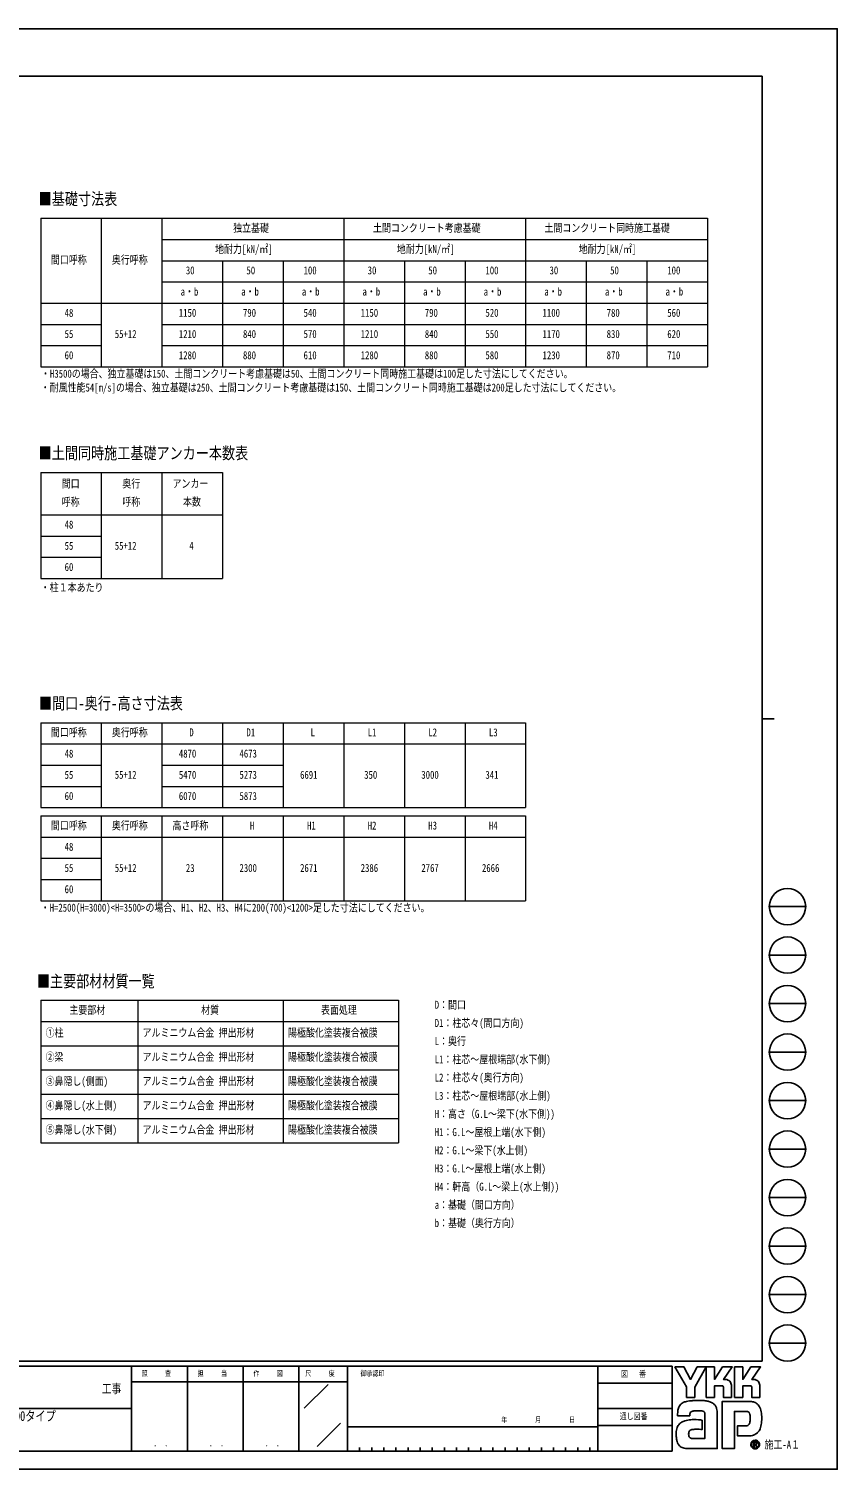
# Model space of a CAD drawing. Units: millimetres, scale not verified. Extents: x -16820 to 16820, y -11880 to 11880.
# Drawn here: x 3484 to 16820, y -11880 to 11880 of the extents above; entities that cross this region are included whole.
import ezdxf
from ezdxf.enums import TextEntityAlignment as Align

# ---------------------------------------------------------------- set-up
doc = ezdxf.new("R2010")
doc.units = ezdxf.units.MM
doc.header["$LTSCALE"] = 50
doc.layers.add('0-1_TABLE1', color=7, linetype='Continuous', lineweight=18)
doc.layers.add('0-2_USER1', color=3, linetype='Continuous')
doc.layers.add('0-7_YKK_ZWAK', color=7, linetype='Continuous')
doc.styles.add('ＭＳ ゴシック', font='')
doc.styles.get('ＭＳ ゴシック').set_extended_font_data('MS Gothic')

msp = doc.modelspace()

# ---------------------------------------------------------------- linework, layer by layer
at = {"layer": '0-1_TABLE1'}
for p, q in [((3680.08, 8755), (14680.08, 8755)), ((3680.08, 8755), (3680.08, 6305)), ((4680.08, 8755), (4680.08, 6305)), ((5680.08, 8755), (5680.08, 6305)), ((8680.08, 8755), (8680.08, 6305)), ((11680.08, 8755), (11680.08, 6305)), ((5680.08, 8405), (14680.08, 8405)), ((5680.08, 8055), (14680.08, 8055)), ((6680.08, 8055), (6680.08, 6305)), ((7680.08, 8055), (7680.08, 6305)), ((9680.08, 8055), (9680.08, 6305)), ((10680.08, 8055), (10680.08, 6305)), ((12680.08, 8055), (12680.08, 6305)), ((13680.08, 8055), (13680.08, 6305)), ((5680.08, 7705), (14680.08, 7705)), ((3680.08, 7355), (14680.08, 7355)), ((3680.08, 7005), (4680.08, 7005)), ((5680.08, 7005), (14680.08, 7005)), ((3680.08, 6655), (4680.08, 6655)), ((5680.08, 6655), (14680.08, 6655)), ((3680.08, 4562), (6680.08, 4562)), ((3680.08, 4562), (3680.08, 2812)), ((4680.08, 4562), (4680.08, 2812)), ((5680.08, 4562), (5680.08, 2812)), ((6680.08, 4562), (6680.08, 2812)), ((3680.08, 3862), (6680.08, 3862)), ((3680.08, 3512), (4680.08, 3512)), ((3680.08, 3162), (4680.08, 3162)), ((3680.08, 434), (11680.08, 434)), ((3680.08, 434), (3680.08, -966)), ((4680.08, 434), (4680.08, -966)), ((5680.08, 434), (5680.08, -966)), ((6680.08, 434), (6680.08, -966)), ((7680.08, 434), (7680.08, -966)), ((8680.08, 434), (8680.08, -966)), ((9680.08, 434), (9680.08, -966)), ((10680.08, 434), (10680.08, -966)), ((11680.08, 434), (11680.08, -966)), ((3680.08, 84), (11680.08, 84)), ((3680.08, -266), (4680.08, -266)), ((5680.08, -266), (7680.08, -266)), ((3680.08, -616), (4680.08, -616)), ((5680.08, -616), (7680.08, -616)), ((3680.08, -966), (11680.08, -966)), ((3680.08, -1103), (11680.08, -1103)), ((3680.08, -1103), (3680.08, -2503)), ((4680.08, -1103), (4680.08, -2503)), ((5680.08, -1103), (5680.08, -2503)), ((6680.08, -1103), (6680.08, -2503)), ((7680.08, -1103), (7680.08, -2503)), ((8680.08, -1103), (8680.08, -2503)), ((9680.08, -1103), (9680.08, -2503)), ((10680.08, -1103), (10680.08, -2503)), ((11680.08, -1103), (11680.08, -2503)), ((3680.08, -1453), (11680.08, -1453)), ((3680.08, -1803), (4680.08, -1803)), ((3680.08, -2153), (4680.08, -2153)), ((3680.08, -2503), (11680.08, -2503)), ((3680.08, -4145), (9580.08, -4145)), ((3680.08, -4145), (3680.08, -6495)), ((5280.08, -4145), (5280.08, -6495)), ((7680.08, -4145), (7680.08, -6495)), ((9580.08, -4145), (9580.08, -6495)), ((3680.08, -4495), (9580.08, -4495)), ((3680.08, -4895), (9580.08, -4895)), ((3680.08, -5295), (9580.08, -5295)), ((3680.08, -5695), (9580.08, -5695)), ((3680.08, -6095), (9580.08, -6095)), ((3680.08, -6495), (9580.08, -6495))]:
    msp.add_line(p, q, dxfattribs=at)
for points in [[(14680.08, 8755), (14680.08, 8055), (14680.08, 6305)], [(3680.08, 6305), (4680.08, 6305), (5680.08, 6305), (14680.08, 6305)], [(3680.08, 2812), (5680.08, 2812), (6680.08, 2812)]]:
    msp.add_lwpolyline(points, dxfattribs=at)
at = {"layer": '0-7_YKK_ZWAK'}
for p, q in [((15580.08, 11100), (-15619.92, 11100)), ((15580.08, 11100), (15580.08, -10100)), ((15580.08, 500), (15780.08, 500)), ((15700.08, -2600), (16300.08, -2600)), ((15700.08, -3400), (16300.08, -3400)), ((15700.08, -4200), (16300.08, -4200)), ((15700.08, -5000), (16300.08, -5000)), ((15700.08, -5800), (16300.08, -5800)), ((15700.08, -6600), (16300.08, -6600)), ((15700.08, -7400), (16300.08, -7400)), ((15700.08, -8200), (16300.08, -8200)), ((15700.08, -9000), (16300.08, -9000)), ((15700.08, -9800), (16300.08, -9800)), ((15580.08, -10100), (-15619.92, -10100)), ((5180.08, -10180), (-19.92, -10180)), ((6100.08, -10180), (6100.08, -11580)), ((7020.08, -10180), (7020.08, -11580)), ((7940.08, -10180), (7940.08, -11580)), ((8740.08, -10180), (7940.08, -10180)), ((12870.08, -10180), (8740.08, -10180)), ((8740.08, -10180), (8740.08, -11580)), ((12870.08, -10180), (12870.08, -11580)), ((14100.08, -10180), (12870.08, -10180)), ((14100.08, -10180), (14100.08, -11580)), ((7940.08, -10440), (5180.08, -10440)), ((7940.08, -10440), (8740.08, -10440)), ((8028.42, -10873.16), (8420.15, -10481.43)), ((12870.08, -10460), (14100.08, -10460)), ((-19.92, -10880), (5180.08, -10880)), ((12870.08, -10880), (14100.08, -10880)), ((8242.69, -11503.95), (8627.57, -11119.07)), ((14100.08, -11160), (12870.08, -11160)), ((8740.08, -11180), (12870.08, -11180)), ((-19.92, -11580), (5180.08, -11580)), ((5180.08, -11580), (7940.08, -11580)), ((7940.08, -11580), (8740.08, -11580)), ((8740.08, -11580), (12870.08, -11580)), ((8940.08, -11520), (8940.08, -11580)), ((9140.08, -11520), (9140.08, -11580)), ((9340.08, -11520), (9340.08, -11580)), ((9540.08, -11520), (9540.08, -11580)), ((9740.08, -11520), (9740.08, -11580)), ((9940.08, -11520), (9940.08, -11580)), ((10140.08, -11520), (10140.08, -11580)), ((10340.08, -11520), (10340.08, -11580)), ((10540.08, -11520), (10540.08, -11580)), ((10740.08, -11520), (10740.08, -11580)), ((10940.08, -11520), (10940.08, -11580)), ((11140.08, -11520), (11140.08, -11580)), ((11340.08, -11520), (11340.08, -11580)), ((11540.08, -11520), (11540.08, -11580)), ((11740.08, -11520), (11740.08, -11580)), ((11940.08, -11520), (11940.08, -11580)), ((12140.08, -11520), (12140.08, -11580)), ((12340.08, -11520), (12340.08, -11580)), ((12540.08, -11520), (12540.08, -11580)), ((12740.08, -11520), (12740.08, -11580)), ((12870.08, -11580), (14100.08, -11580)), ((15466.69, -11535.92), (15466.69, -11535.92)), ((15516.66, -11422.88), (15516.66, -11422.88))]:
    msp.add_line(p, q, dxfattribs=at)
for points in [[(-16820, -11880), (16820, -11880), (16820, 11880), (-16820, 11880)], [(14144.08, -10192), (14291.32, -10192), (14401.89, -10400.4), (14512.16, -10192), (14659.51, -10192), (14470.69, -10527.96), (14470.69, -10696.54), (14336.39, -10696.54), (14336.39, -10523.43)]]:
    msp.add_lwpolyline(points, close=True, dxfattribs=at)
for points in [[(7940.08, -10180), (5180.08, -10180), (5180.08, -11580)], [(14922.19, -10506.44), (14795.08, -10506.44), (14795.08, -10696.39), (14659.66, -10696.39), (14659.66, -10192), (14795.08, -10192), (14795.08, -10398.34), (14928.28, -10192), (15087.35, -10192), (14944.64, -10400.85), (14949.7, -10400.85), (14955.28, -10400.85), (14961.01, -10400.85), (14966.53, -10400.85), (14971.46, -10400.85), (14975.44, -10400.85), (14978.1, -10400.85), (14979.07, -10400.85)], [(15390.05, -10506.44), (15263.08, -10506.44), (15263.08, -10696.54), (15127.58, -10696.54), (15127.58, -10192), (15263.08, -10192), (15263.08, -10398.34), (15396.13, -10192), (15555.21, -10192), (15412.49, -10400.85), (15417.6, -10400.85), (15423.21, -10400.85), (15428.95, -10400.85), (15434.45, -10400.85), (15439.37, -10400.85), (15443.32, -10400.85), (15445.97, -10400.85), (15446.93, -10400.85)], [(15018.02, -10408.85), (15034.2, -10418.09), (15047.89, -10430.13), (15058.9, -10444.47), (15067.02, -10460.6), (15072.04, -10477.99), (15073.77, -10496.14), (15073.77, -10696.87), (14941.64, -10696.87), (14941.64, -10525.64)], [(15485.93, -10408.85), (15502.15, -10418.09), (15515.9, -10430.13), (15526.96, -10444.47), (15535.13, -10460.6), (15540.19, -10477.99), (15541.92, -10496.14), (15541.92, -10696.54), (15409.5, -10696.54), (15409.5, -10525.64)], [(14419.18, -10929.25), (14409.89, -10934.48), (14402.64, -10940.87), (14397.15, -10948.33), (14393.17, -10956.78), (14390.42, -10966.12), (14388.64, -10976.28), (14387.56, -10987.16), (14386.92, -10998.67), (14186.98, -10999.16), (14187.56, -10971.81), (14188.67, -10941.09)], [(14830.83, -10876.66), (14836.51, -10899.61), (14839.72, -10924.17), (14840.74, -10950.34), (14840.74, -11540), (14358.21, -11540)], [(14495.79, -11062.11), (14533.63, -11064.61), (14563.38, -11067.94), (14582.84, -11071.07), (14589.82, -11072.93), (14589.82, -11225.89), (14567.69, -11223.56), (14543.42, -11222.24), (14518.59, -11221.73), (14494.75, -11221.81), (14473.47, -11222.25), (14456.33, -11222.84), (14444.9, -11223.35), (14440.74, -11223.57), (14423.45, -11226.73), (14408.54, -11231.68), (14396.01, -11238.45), (14385.87, -11247.08), (14378.11, -11257.59), (14372.73, -11270.02), (14369.74, -11284.4), (14369.14, -11300.76), (14371.05, -11318.75), (14374.87, -11333.63), (14380.37, -11345.67), (14387.31, -11355.16), (14395.44, -11362.38), (14404.54, -11367.62), (14414.35, -11371.16), (14424.64, -11373.29), (14637.05, -11373.29), (14637.05, -10980.3), (14637.11, -10972.5), (14636.7, -10964.89), (14635.71, -10957.55), (14634, -10950.58), (14631.45, -10944.1), (14627.94, -10938.19), (14623.35, -10932.95), (14617.55, -10928.5)], [(14617.55, -10928.5), (14605.09, -10923.61), (14585.18, -10919.46), (14559.76, -10916.41), (14530.83, -10914.78), (14500.33, -10914.91), (14470.25, -10917.14)], [(15315.48, -10926.03), (15124.78, -10926.03), (15124.78, -11540), (14924.92, -11540), (14924.92, -10763.17), (15389.41, -10763.17)], [(15514.85, -10818.05), (15527.89, -10834.5), (15537.65, -10850.44), (15544.46, -10864.86)], [(15498.25, -11283.89), (15479.8, -11298.23), (15460.58, -11309.5), (15440.73, -11317.92), (15420.4, -11323.68), (15399.74, -11326.98), (15378.88, -11328.04), (15173.44, -11328.04), (15173.44, -11166.65), (15289.29, -11166.65), (15310.65, -11166.35), (15329.43, -11164.54), (15345.54, -11159.81)], [(15383.31, -11043.99), (15383.06, -11018.53), (15381.84, -10995.59), (15378.97, -10975.45), (15373.75, -10958.37)], [(15498.42, -11450.39), (15498.33, -11448.04), (15498.03, -11445.79), (15497.55, -11443.62), (15496.87, -11441.55), (15496.01, -11439.59), (15494.96, -11437.75), (15493.73, -11436.03), (15492.32, -11434.45), (15490.47, -11432.81), (15488.41, -11431.38), (15486.16, -11430.17), (15483.73, -11429.17), (15481.11, -11428.39), (15478.33, -11427.83), (15475.4, -11427.49), (15472.31, -11427.37), (15441.99, -11427.37), (15441.99, -11516.56), (15451.16, -11516.56), (15451.16, -11436.47), (15472.31, -11436.47), (15474.49, -11436.54), (15476.55, -11436.75), (15478.47, -11437.11), (15480.25, -11437.6), (15481.89, -11438.22), (15483.37, -11438.98), (15484.7, -11439.87), (15485.86, -11440.89)], [(15489.44, -11450.39), (15488.88, -11454.67), (15487.35, -11458.05), (15485.05, -11460.63), (15482.18, -11462.5), (15478.97, -11463.78), (15475.62, -11464.56), (15472.33, -11464.96), (15469.31, -11465.06), (15461.38, -11465.06), (15465.38, -11471.88), (15491.57, -11516.86), (15502.06, -11516.86), (15476.8, -11473.56), (15479.17, -11473.09), (15481.42, -11472.5), (15483.56, -11471.78), (15485.58, -11470.93), (15487.47, -11469.96), (15489.23, -11468.86), (15490.85, -11467.64), (15492.32, -11466.3)]]:
    msp.add_lwpolyline(points, dxfattribs=at)
for centre in [(16000.08, -2600), (16000.08, -3400), (16000.08, -4200), (16000.08, -5000), (16000.08, -5800), (16000.08, -6600), (16000.08, -7400), (16000.08, -8200), (16000.08, -9000), (16000.08, -9800)]:
    msp.add_circle(centre, 300, dxfattribs=at)
for centre, radius, start, end in [((14979.26, -10500.76), 99.91, 78.26798, 90.11215), ((14980.7, -10493.48), 92.5, 66.19963, 78.22058), ((15447.12, -10500.93), 100.09, 78.27851, 90.10826), ((15448.5, -10493.92), 92.94, 66.2483, 78.23226), ((14922.9, -10525.17), 18.75, 358.57817, 92.1683), ((15390.84, -10525.08), 18.66, 358.29941, 92.43455), ((14551.22, -10961.83), 363.14, 171.55622, 176.72493), ((14428.16, -10943.47), 238.72, 163.48385, 171.57982), ((14366.42, -10925.15), 174.32, 152.2125, 163.4865), ((14339.75, -10911.36), 144.29, 138.03852, 152.12015), ((14339.73, -10912.03), 144.73, 122.60463, 137.83438), ((14358.86, -10942.98), 181.11, 108.37421, 122.42809), ((14389.17, -11050.77), 293, 100.93159, 107.35499), ((14488.21, -11531.27), 783.59, 97.86054, 101.37938), ((14534.71, -11854.32), 1109.97, 94.90201, 97.9576), ((14471.96, -11054.52), 135.93, 102.4979, 112.84632), ((14537.88, -11880.18), 1136.01, 91.6169, 94.94971), ((14498.26, -11167.97), 252.4, 96.37207, 102.75341), ((14533.48, -11696.24), 952.01, 87.51794, 91.66439), ((14545.84, -11431.1), 686.59, 81.92631, 87.59083), ((14582.35, -11180.92), 433.76, 73.67137, 82.05943), ((14636.5, -10999.67), 244.6, 60.60528, 73.9085), ((14658.67, -10955.46), 195.21, 52.17347, 59.90542), ((14678.5, -10929.79), 162.78, 43.55042, 52.14561), ((14689.43, -10919.23), 147.59, 34.48659, 43.50182), ((14689.5, -10919.01), 147.4, 25.58915, 34.43128), ((14676.39, -10925.15), 161.88, 17.43089, 25.54591), ((15316.57, -11024.04), 98.02, 77.94572, 90.63794), ((15325.08, -10984.07), 57.15, 60.20991, 77.92418), ((15381.82, -10976.85), 213.82, 78.73198, 87.96551), ((15388.09, -10944.79), 181.15, 69.03034, 78.69541), ((15393.93, -10929.2), 164.51, 59.39484, 68.9885), ((15396.64, -10924.46), 159.04, 50.3012, 59.3616), ((15395.65, -10925.57), 160.53, 42.05209, 50.28551), ((15316.37, -10971.25), 251.69, 14.76267, 25.00486), ((15162.01, -11013.32), 411.68, 7.9139, 14.95041), ((14339.71, -11250.68), 170.2, 142.04688, 153.80771), ((14333.9, -11246.51), 163.05, 130.60221, 141.94427), ((14343.5, -11258.05), 178.07, 120.60724, 130.53081), ((14362.46, -11290.29), 215.47, 112.58838, 120.58162), ((14387.97, -11351.6), 281.87, 106.61303, 112.59024), ((14428.1, -11486.45), 422.57, 99.87193, 106.59825), ((14450.58, -11613.09), 551.18, 94.78469, 99.91711), ((14461.52, -11739.08), 677.65, 90.80099, 94.81812), ((14463.18, -11832.9), 771.48, 87.57779, 90.82714), ((15326.88, -11117.71), 46.05, 293.91672, 314.09376), ((15330.61, -10973.68), 45.39, 39.8078, 59.75378), ((15320.6, -11112.17), 54.4, 314.78099, 333.92928), ((15322.85, -10979.62), 55.15, 22.65544, 39.38165), ((15280.2, -11092.55), 99.31, 334.00676, 347.34989), ((15169.99, -11067.03), 212.44, 347.14308, 355.40008), ((14928.81, -11046.31), 454.5, 355.2339, 0.29193), ((15076.6, -11059.17), 497.67, 347.15166, 352.97565), ((15007.83, -11035.74), 567.48, 2.54376, 8.01251), ((14944.68, -11042.01), 630.7, 352.8937, 357.82206), ((14919.45, -11040.38), 655.97, 357.76419, 2.60674), ((14552.53, -11293.95), 389.16, 174.55588, 182.47272), ((14769.99, -11290.53), 606.59, 181.90948, 187.89042), ((14435.93, -11282.78), 272.02, 164.97537, 174.56739), ((14514.77, -11326.42), 348.86, 187.80471, 196.36971), ((14369.83, -11265.16), 203.61, 153.89178, 164.94341), ((15466.81, -11472.76), 70.56, 90.09157, 179.92363), ((15466.8, -11472.62), 70.43, 44.93442, 90.08536), ((15364.91, -11133.55), 200.95, 311.57033, 318.66243), ((15341.65, -11113.15), 231.89, 318.67367, 325.29112), ((15401.44, -11157.7), 157.39, 326.23251, 339.61931), ((15253.62, -11100.47), 315.9, 339.22498, 347.31457), ((14380.02, -11366.23), 208.35, 196.3102, 208.20993), ((14321.34, -11397.46), 141.88, 208.29777, 223.35561), ((14308.1, -11409.1), 124.27, 223.64205, 239.63663), ((14319.09, -11389.12), 147.06, 239.8785, 253.65355), ((14339.2, -11320.03), 219.02, 253.69102, 263.74909), ((14356.23, -11168.39), 371.62, 263.68487, 270.30455), ((15466.38, -11472.84), 70.14, 179.86065, 225.14399), ((15466.36, -11472.53), 62.75, 134.8007, 180.12175), ((15466.11, -11472.93), 62.49, 179.75513, 225.29722), ((15466.71, -11472.84), 70.37, 224.94536, 269.98445), ((15466.55, -11472.18), 62.62, 89.86602, 135.149), ((15466.57, -11473.5), 62.42, 224.62822, 270.10973), ((15466.82, -11472.65), 63.1, 45.03108, 90.11509), ((15466.59, -11472.56), 63.35, 270.09072, 359.90926), ((15466.71, -11472.5), 70.72, 269.98802, 314.93777), ((15476.03, -11450.01), 13.41, 358.3894, 42.86139), ((15476.3, -11451.03), 22.14, 316.37674, 1.6565), ((15466.86, -11472.67), 63.09, 0.00643, 45.07115), ((15467.36, -11472.41), 69.88, 359.78949, 45.13288), ((15467.19, -11472.95), 70.06, 314.92572, 0.23508)]:
    msp.add_arc(centre, radius, start, end, dxfattribs=at)

# ---------------------------------------------------------------- texts
at = {"layer": '0-1_TABLE1', "style": 'ＭＳ ゴシック', "width": 0.8}
for s, p in [('独立基礎', (6853.68, 8490)), ('土間コンクリート考慮基礎', (9162.48, 8490)), ('土間コンクリート同時施工基礎', (11989.68, 8490)), ('地耐力[kN/㎡]', (6556.08, 8140)), ('地耐力[kN/㎡]', (9556.08, 8140)), ('地耐力[kN/㎡]', (12556.08, 8140)), ('間口呼称', (3848.88, 7965)), ('奥行呼称', (4853.68, 7965)), ('30', (6074.48, 7790)), ('50', (7074.48, 7790)), ('100', (8016.88, 7790)), ('30', (9074.48, 7790)), ('50', (10074.48, 7790)), ('100', (11016.88, 7790)), ('30', (12074.48, 7790)), ('50', (13074.48, 7790)), ('100', (14016.88, 7790)), ('a・b', (5988.08, 7440)), ('a・b', (6988.08, 7440)), ('a・b', (7988.08, 7440)), ('a・b', (8988.08, 7440)), ('a・b', (9988.08, 7440)), ('a・b', (10988.08, 7440)), ('a・b', (11988.08, 7440)), ('a・b', (12988.08, 7440)), ('a・b', (13988.08, 7440)), ('48', (4074.48, 7090)), ('1150', (5959.28, 7090)), ('790', (7016.88, 7090)), ('540', (8016.88, 7090)), ('1150', (8959.28, 7090)), ('790', (10016.88, 7090)), ('520', (11016.88, 7090)), ('1100', (11959.28, 7090)), ('780', (13016.88, 7090)), ('560', (14016.88, 7090)), ('55', (4074.48, 6740)), ('55+12', (4901.68, 6740)), ('1210', (5959.28, 6740)), ('840', (7016.88, 6740)), ('570', (8016.88, 6740)), ('1210', (8959.28, 6740)), ('840', (10016.88, 6740)), ('550', (11016.88, 6740)), ('1170', (11959.28, 6740)), ('830', (13016.88, 6740)), ('620', (14016.88, 6740)), ('60', (4074.48, 6390)), ('1280', (5959.28, 6390)), ('880', (7016.88, 6390)), ('610', (8016.88, 6390)), ('1280', (8959.28, 6390)), ('880', (10016.88, 6390)), ('580', (11016.88, 6390)), ('1230', (11959.28, 6390)), ('870', (13016.88, 6390)), ('710', (14016.88, 6390)), ('間口', (4026.48, 4272)), ('奥行', (5026.48, 4272)), ('アンカー', (5853.68, 4272)), ('呼称', (4026.48, 3972)), ('呼称', (5026.48, 3972)), ('本数', (6026.48, 3972)), ('48', (4074.48, 3597)), ('55', (4074.48, 3247)), ('55+12', (4901.68, 3247)), ('4', (6132.08, 3247)), ('60', (4074.48, 2897)), ('間口呼称', (3848.88, 169)), ('奥行呼称', (4853.68, 169)), ('D', (6132.08, 169)), ('D1', (7074.48, 169)), ('L', (8132.08, 169)), ('L1', (9074.48, 169)), ('L2', (10074.48, 169)), ('L3', (11074.48, 169)), ('48', (4074.48, -181)), ('4870', (5959.28, -181)), ('4673', (6959.28, -181)), ('55', (4074.48, -531)), ('55+12', (4901.68, -531)), ('5470', (5959.28, -531)), ('5273', (6959.28, -531)), ('6691', (7959.28, -531)), ('350', (9016.88, -531)), ('3000', (9959.28, -531)), ('341', (11016.88, -531)), ('60', (4074.48, -881)), ('6070', (5959.28, -881)), ('5873', (6959.28, -881)), ('間口呼称', (3848.88, -1368)), ('奥行呼称', (4853.68, -1368)), ('高さ呼称', (5853.68, -1368)), ('H', (7132.08, -1368)), ('H1', (8074.48, -1368)), ('H2', (9074.48, -1368)), ('H3', (10074.48, -1368)), ('H4', (11074.48, -1368)), ('48', (4074.48, -1718)), ('55', (4074.48, -2068)), ('55+12', (4901.68, -2068)), ('23', (6074.48, -2068)), ('2300', (6959.28, -2068)), ('2671', (7959.28, -2068)), ('2386', (8959.28, -2068)), ('2767', (9959.28, -2068)), ('2666', (10959.28, -2068)), ('60', (4074.48, -2418)), ('主要部材', (4153.68, -4410)), ('材質', (6326.48, -4410)), ('表面処理', (8303.68, -4410)), ('①柱', (3760.08, -4785)), ('アルミニウム合金 押出形材', (5360.08, -4785)), ('陽極酸化塗装複合被膜', (7760.08, -4785)), ('②梁', (3760.08, -5185)), ('アルミニウム合金 押出形材', (5360.08, -5185)), ('陽極酸化塗装複合被膜', (7760.08, -5185)), ('③鼻隠し(側面)', (3760.08, -5585)), ('アルミニウム合金 押出形材', (5360.08, -5585)), ('陽極酸化塗装複合被膜', (7760.08, -5585)), ('④鼻隠し(水上側)', (3760.08, -5985)), ('アルミニウム合金 押出形材', (5360.08, -5985)), ('陽極酸化塗装複合被膜', (7760.08, -5985)), ('⑤鼻隠し(水下側)', (3760.08, -6385)), ('アルミニウム合金 押出形材', (5360.08, -6385)), ('陽極酸化塗装複合被膜', (7760.08, -6385))]:
    msp.add_text(s, height=132, dxfattribs=at).set_placement(p, align=Align.BOTTOM_LEFT)
at = {"layer": '0-2_USER1', "style": 'ＭＳ ゴシック'}
for s, height, width, p in [('■基礎寸法表', 197.9, 0.8, (3646.95, 8915.9)), ('・H3500の場合、独立基礎は150、土間コンクリート考慮基礎は50、土間コンクリート同時施工基礎は100足した寸法にしてください。', 132, 0.8, (3685.25, 6086.07)), ('・耐風性能54[m/s]の場合、独立基礎は250、土間コンクリート考慮基礎は150、土間コンクリート同時施工基礎は200足した寸法にしてください。', 132, 0.8, (3680.08, 5856.7)), ('■土間同時施工基礎アンカー本数表', 197.9, 0.8, (3646.95, 4722.45)), ('・柱１本あたり', 132, 0.8, (3680.08, 2558.54)), ('■間口-奥行-高さ寸法表', 197.9, 0.8, (3651.28, 596)), ('・H=2500(H=3000)<H=3500>の場合、H1、H2、H3、H4に200(700)<1200>足した寸法にしてください。', 132, 0.8, (3680.08, -2722.6)), ('■主要部材材質一覧', 197.9, 0.8, (3617.43, -3988.64)), ('D：間口', 132, 0.8, (10180.02, -4325)), ('D1：柱芯々(間口方向)', 132, 0.8, (10180.02, -4625)), ('L：奥行', 132, 0.8, (10180.02, -4925)), ('L1：柱芯～屋根端部(水下側)', 132, 0.8, (10180.02, -5225)), ('L2：柱芯々(奥行方向)', 132, 0.8, (10180.02, -5525)), ('L3：柱芯～屋根端部(水上側)', 132, 0.8, (10180.02, -5825)), ('H：高さ（G.L～梁下(水下側))', 132, 0.8, (10180.02, -6125)), ('H1：G.L～屋根上端(水下側)', 132, 0.8, (10180.02, -6425)), ('H2：G.L～梁下(水上側)', 132, 0.8, (10180.02, -6725)), ('H3：G.L～屋根上端(水上側)', 132, 0.8, (10180.02, -7025)), ('H4：軒高（G.L～梁上(水上側))', 132, 0.8, (10180.02, -7325)), ('a：基礎（間口方向）', 132, 0.8, (10180.02, -7625)), ('b：基礎（奥行方向）', 132, 0.8, (10180.02, -7925)), ('カーポート ジーポートPro/ProG 4500タイプ', 164.2, 0.75, (572, -11134))]:
    msp.add_text(s, height=height, dxfattribs=dict(at, width=width)).set_placement(p, align=Align.BOTTOM_LEFT)
at = {"layer": '0-7_YKK_ZWAK', "style": 'ＭＳ ゴシック', "width": 0.8}
for s, height, p in [('照     査', 87.98, (5345.68, -10370)), ('担     当', 87.98, (6268.88, -10370)), ('作     図', 87.98, (7188.88, -10370)), ('尺     度', 87.98, (8045.68, -10370)), ('御承認印', 87.98, (8956.55, -10370)), ('図\u3000 番', 102.6, (13253.61, -10390)), ('工事', 146.6, (4689.33, -10669.86)), ('年        月        日', 87.98, (11279.63, -11132.86)), ('通し図番', 102.6, (13231.21, -11090)), ('施工-A１', 132, (15620.08, -11580)), ('． ．', 103.7, (5540, -11537.41)), ('． ．', 103.7, (6460, -11537.41)), ('． ．', 103.7, (7380, -11537.41))]:
    msp.add_text(s, height=height, dxfattribs=at).set_placement(p, align=Align.BOTTOM_LEFT)

doc.saveas('drawing.dxf')
